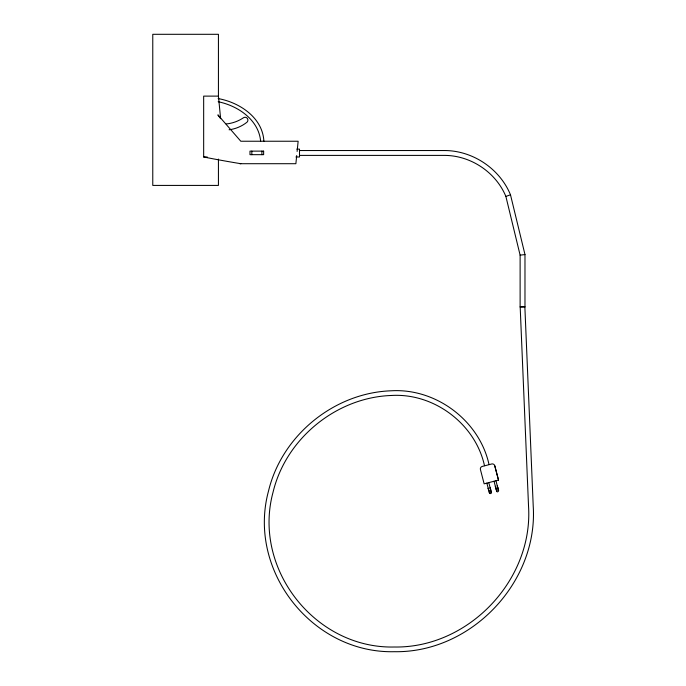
<?xml version="1.0" encoding="UTF-8"?>
<svg xmlns="http://www.w3.org/2000/svg" width="686" height="686" viewBox="0 0 686 686"><rect width="100%" height="100%" fill="white"/><g stroke="black" fill="none" stroke-linecap="round" stroke-linejoin="round"><path stroke-width="1.03" d="M296.704 155.542L295.88 163.705L239.826 163.705M297.115 151.452L298.144 141.239L240.803 141.239L217.891 114.879L220.626 118.669L218.431 96.117L218.431 34.3L152.772 34.3L152.772 185.417L218.431 185.417L218.431 159.083M494.752 465.777L498.508 480.08L484.136 483.836L480.423 469.507A2.512 2.512 0 0 1 482.215 466.446L491.708 463.976A2.512 2.512 0 0 1 494.769 465.768L498.508 480.08M510.487 194.79L524.979 254.566L524.979 307.028L520.117 307.028L520.117 255.149L505.882 196.436L510.487 194.79C499.682 168.49 472.328 150.294 443.885 150.534L299.928 150.534M496.432 490.481C501.012 488.14 497.307 494.366 496.51 490.773L494.04 481.246M486.863 483.115L489.341 492.642C489.195 494.426 492.462 493.5 491.21 491.999L488.784 482.618M520.117 255.149L524.979 254.566M484.496 465.708C475.398 423.991 434.101 392.898 391.517 395.47C336.38 397.323 285.873 438.568 273.045 492.231C252.294 568.66 315.131 648.862 394.304 647.009C468.349 648.296 533.322 580.15 528.537 506.259L520.177 306.796L524.85 306.599L533.228 506.217C538.107 582.637 470.862 653.038 394.313 651.7C312.173 653.621 246.986 570.426 268.483 491.142C281.766 435.49 334.133 392.701 391.32 390.788C435.987 388.096 479.351 420.638 488.989 464.379M218.431 96.117L203.665 96.117L203.665 156.983A77.029 4.167 9.2 0 0 240.803 163.705M296.806 149.119L299.499 149.119L299.499 156.991L295.915 156.991M299.919 155.396L443.765 155.396C470.236 155.147 495.746 171.98 505.882 196.436M203.665 156.983L207.241 156.983M218.114 98.57C239.483 102.36 262.781 117.692 263.878 141.299M218.174 101.742C237.853 105.721 258.836 119.793 260.646 141.385M495.952 480.749L498.499 490.55M497.573 486.949L497.264 485.808L497.616 487.154M497.71 487.532L498.01 488.672L497.667 487.317M495.652 487.446L495.352 486.305L495.704 487.652M495.798 488.029L496.098 489.169L495.755 487.823M490.396 488.818L490.096 487.703L490.439 489.024M490.533 489.401L490.842 490.541L490.49 489.195M488.483 489.315L488.175 488.175L488.526 489.521M488.621 489.898L488.929 491.039L488.578 489.693M496.595 491.047L496.45 490.473M491.339 492.419L491.185 491.853L489.272 492.351L489.427 492.917M261.898 151.126L261.898 154.667M251.831 151.126L251.831 154.667M229.081 129.791A36.281 36.281 0 0 0 246.814 122.348A2.847 2.847 0 0 0 247.354 118.438A2.847 2.847 0 0 0 243.47 117.752A37.207 37.207 0 0 1 226.183 123.96M263.638 151.126L249.978 151.126L249.978 154.667L263.638 154.667L263.638 151.126"/></g></svg>
